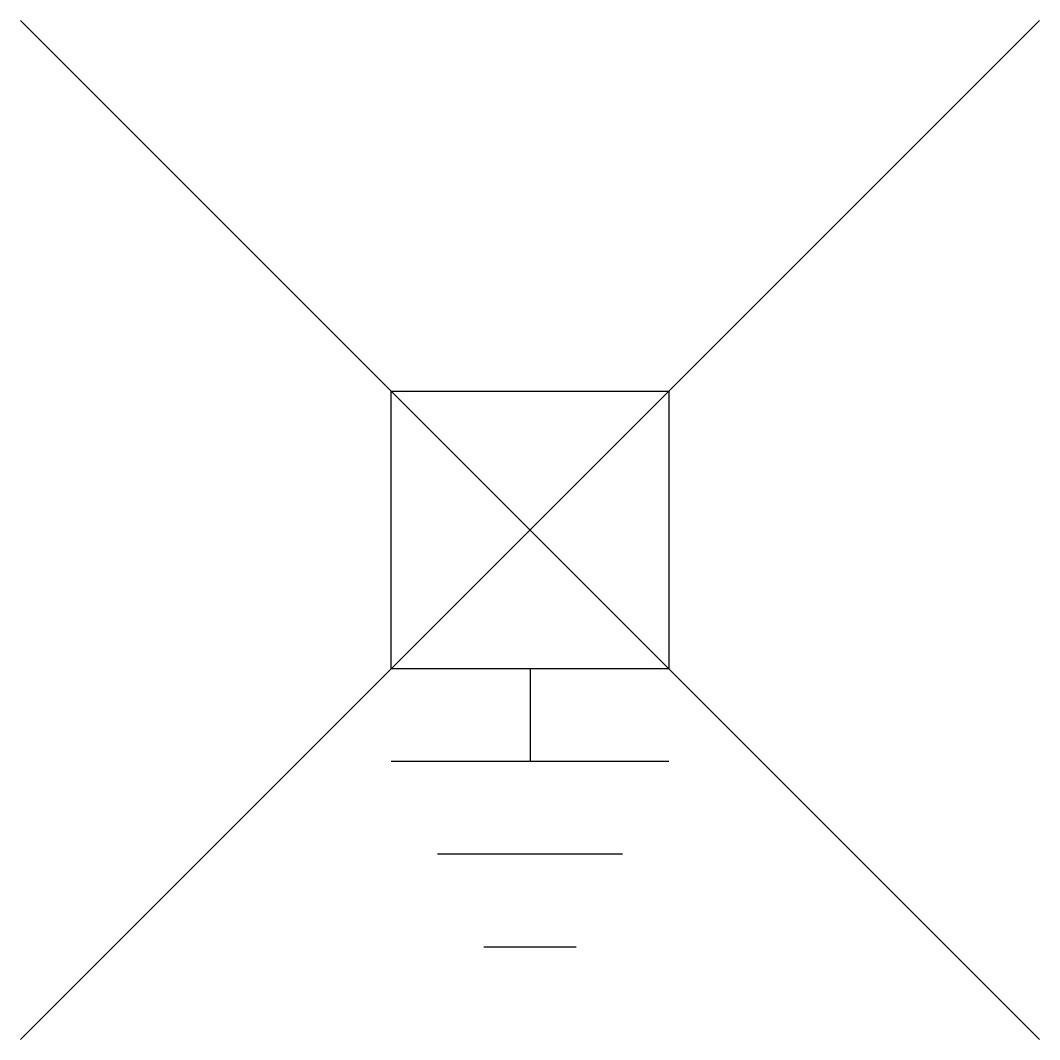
# Model space of a CAD drawing. Extents: x -5.5 to 5.5, y -5.5 to 5.5.
import ezdxf

# ---------------------------------------------------------------- set-up
doc = ezdxf.new("R2010")
doc.units = 0

msp = doc.modelspace()

# ---------------------------------------------------------------- linework, layer by layer
for points in [[(5.5, 5.5), (-5.5, -5.5)], [(-5.5, 5.5), (5.5, -5.5)]]:
    msp.add_lwpolyline(points)
at = {"flags": 128}
for points in [[(-1.5, 1.5), (1.5, 1.5), (1.5, -1.5), (-1.5, -1.5), (-1.5, 1.5)], [(0, -1.5), (0, -2.5)], [(1.5, -2.5), (-1.5, -2.5)], [(1, -3.5), (-1, -3.5)], [(-0.5, -4.5), (0.5, -4.5)]]:
    msp.add_lwpolyline(points, dxfattribs=at)

doc.saveas('drawing.dxf')
